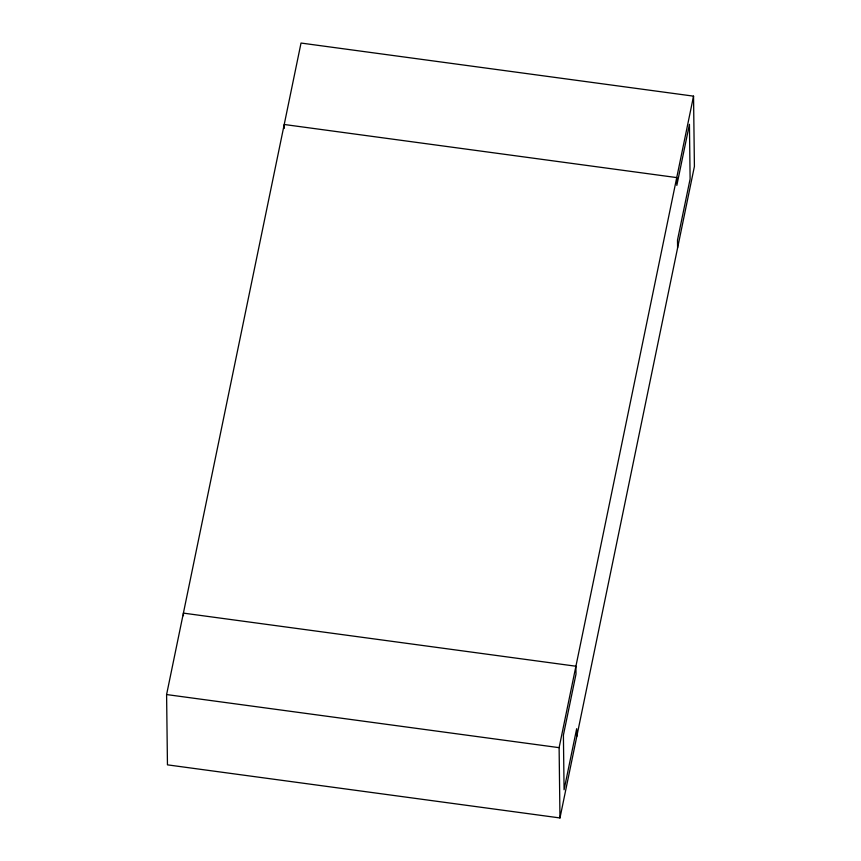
<?xml version="1.0" encoding="UTF-8"?>
<svg xmlns="http://www.w3.org/2000/svg" width="861" height="861" viewBox="0 0 861 861"><rect width="100%" height="100%" fill="white"/><g stroke="black" fill="none" stroke-linecap="round" stroke-linejoin="round"><path stroke-width="1.29" d="M166.593 694.558L301.027 43.05L693.546 96.152L694.407 166.442L559.973 817.95L167.454 764.848L166.593 694.558L559.112 747.66L559.973 817.95M559.112 747.66L693.546 96.152M677.596 247.882L677.499 240.068L690.113 178.991L689.435 124.318L676.832 185.395L676.746 177.592L284.227 124.49L284.281 128.397M576.773 736.51L576.676 728.697L564.073 789.785L563.406 735.111L576.009 674.034L575.912 666.22L183.404 613.118L183.436 615.723"/></g></svg>
